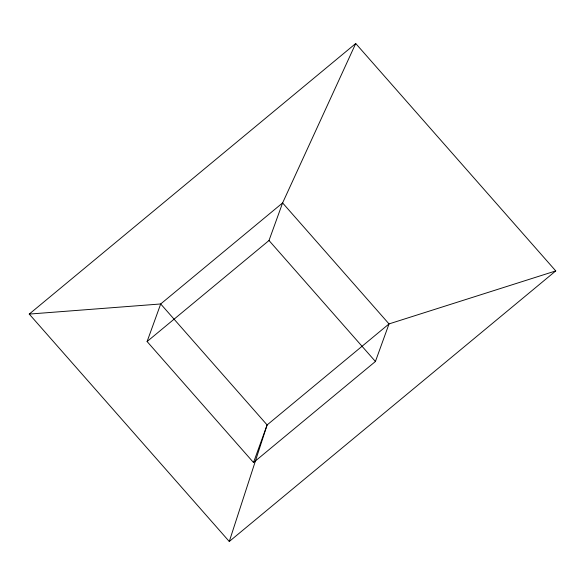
<?xml version="1.0" encoding="UTF-8"?>
<svg xmlns="http://www.w3.org/2000/svg" width="585" height="585" viewBox="0 0 585 585"><rect width="100%" height="100%" fill="white"/><g stroke="black" fill="none" stroke-linecap="round" stroke-linejoin="round"><path stroke-width="0.88" d="M229.276 541.491L267.118 424.951L389.025 323.914L555.75 270.921L355.724 43.509L29.25 314.079L229.276 541.491L555.75 270.921M147.098 341.538L269.005 240.501L282.606 202.929L389.025 323.914L375.424 361.486L253.517 462.523L147.098 341.538L160.699 303.966L282.606 202.929L355.724 43.509M253.517 462.523L267.118 424.951L160.699 303.966L29.25 314.079M269.005 240.501L375.424 361.486"/></g></svg>
